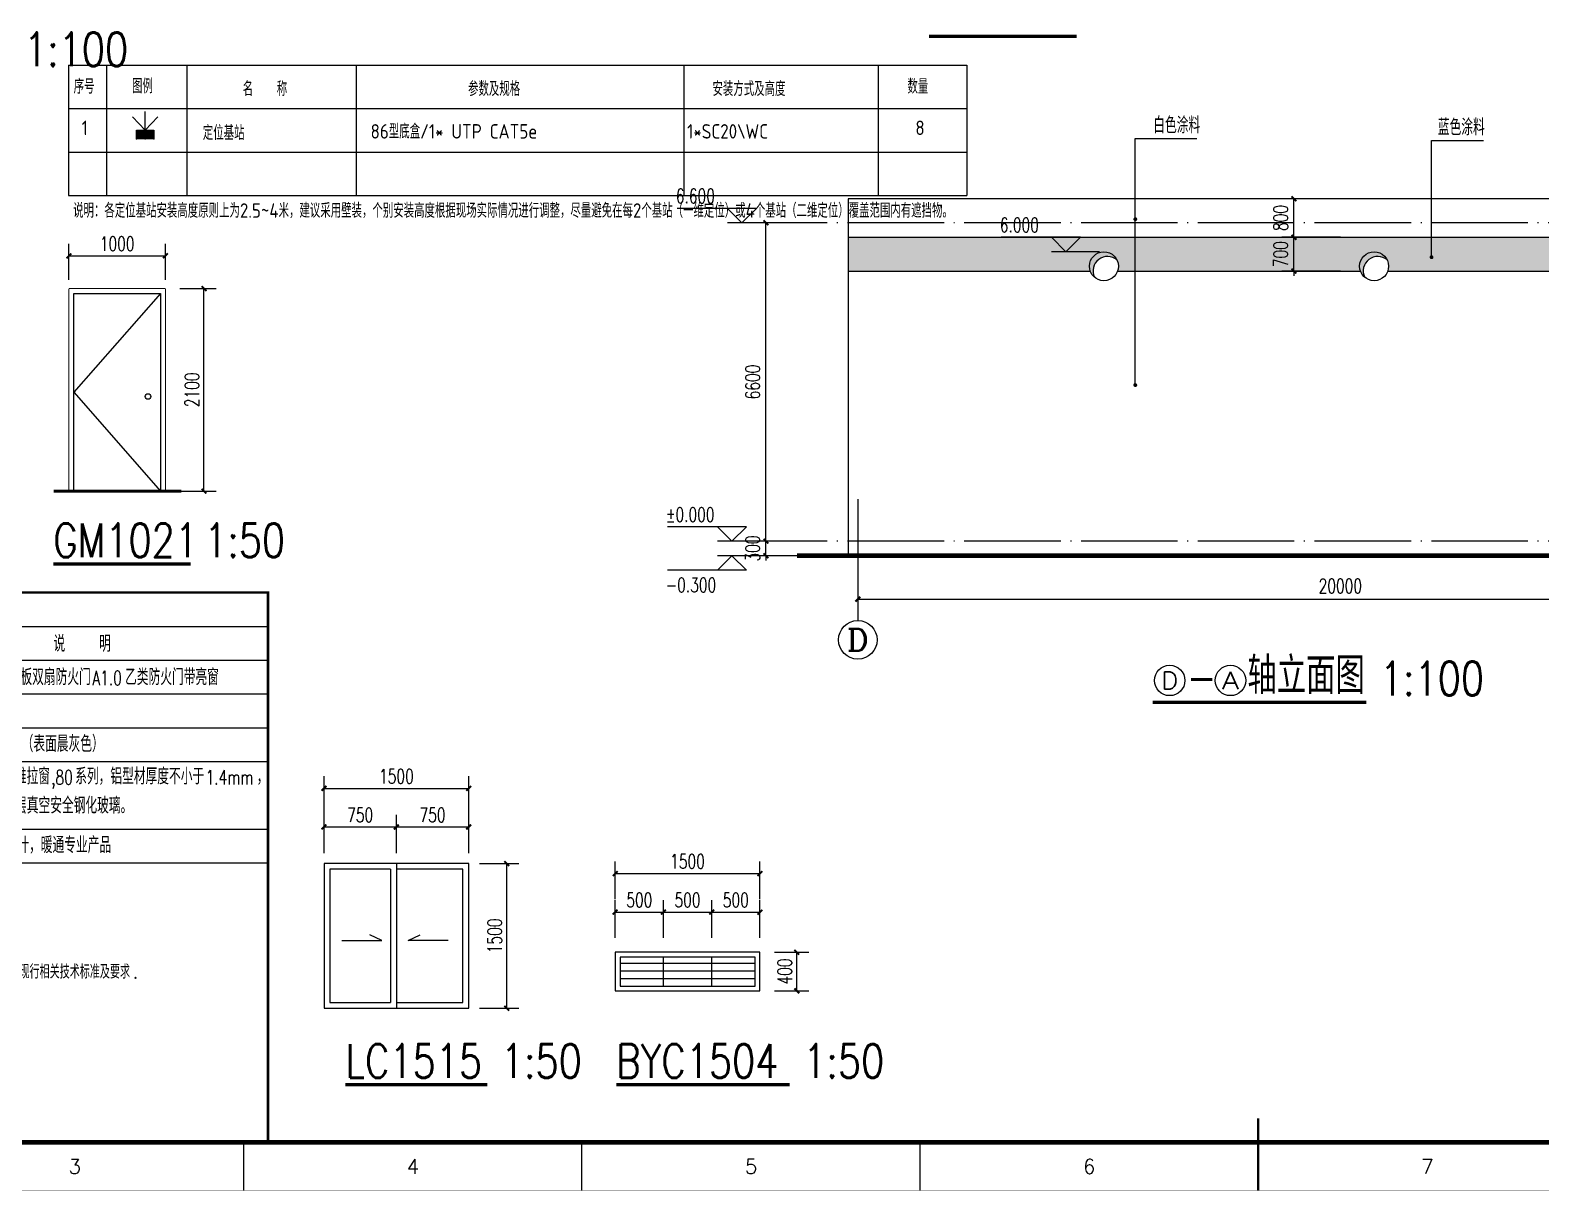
# Model space of a CAD drawing. Header units: millimetres. Extents: x 198973 to 319987, y 50799 to 202761.
# Drawn here: x 215596 to 246903, y 50799 to 74875 of the extents above; entities that cross this region are included whole.
import ezdxf
from ezdxf.enums import TextEntityAlignment as Align

# ---------------------------------------------------------------- set-up
doc = ezdxf.new("R2010")
doc.units = ezdxf.units.MM
doc.header["$LTSCALE"] = 1000
for name, pattern in [('CENTER', [2, 1.25, -0.25, 0.25, -0.25]), ('DASH', [0.35, 0.25, -0.1]), ('DOTE', [2.42, 2, -0.2, 0.02, -0.2])]:
    doc.linetypes.add(name, pattern=pattern)
doc.layers.get('0').update_dxf_attribs({"color": 8})
doc.layers.get('DEFPOINTS').update_dxf_attribs({"color": 8})
for name, color, linetype in [('-人员定位', 6, 'Continuous'), ('-人员定位标注', 4, 'Continuous'), ('3T_WOOD', 8, 'Continuous'), ('AXIS', 8, 'Continuous'), ('AXIS_TEXT', 8, 'Continuous'), ('BN2', 8, 'DASH'), ('DIM_ELEV', 8, 'Continuous'), ('DIM_LEAD', 8, 'Continuous'), ('DIM_SYMB', 8, 'Continuous'), ('DOTE', 8, 'CENTER'), ('E_WINDOW', 8, 'Continuous'), ('PUB_DIM', 8, 'Continuous'), ('PUB_HATCH', 8, 'Continuous'), ('PUB_TAB', 8, 'Continuous'), ('PUB_TEXT', 8, 'Continuous'), ('STAIR', 8, 'Continuous'), ('TEXT', 8, 'Continuous'), ('WALL', 8, 'Continuous'), ('WINDOW', 8, 'Continuous'), ('填充', 8, 'Continuous'), ('门窗', 8, 'Continuous')]:
    doc.layers.add(name, color=color, linetype=linetype)
doc.layers.get('BN2').off()
doc.styles.add('-GBCBIGGBENOR', font='gbenor.shx', dxfattribs={"width": 0.7, "bigfont": 'gbcbig.shx'})
doc.styles.add('_HZTXT', font='txt.shx', dxfattribs={"width": 0.8, "bigfont": 'HZTXT.shx'})
doc.styles.add('_TCH_AXIS', font='COMPLEX', dxfattribs={"bigfont": 'GBCBIG'})
doc.styles.add('_TCH_DIM', font='SIMPLEX', dxfattribs={"bigfont": 'GBCBIG'})
doc.styles.add('_TCH_DIM_T3', font='SIMPLEX', dxfattribs={"width": 0.705882, "bigfont": 'GBCBIG'})
doc.styles.add('_TCH_WDTABLE', font='SIMPLEX', dxfattribs={"bigfont": 'GBCBIG'})
doc.styles.add('gedi', font='geditxt.shx', dxfattribs={"width": 0.8, "bigfont": 'hz.shx'})
doc.styles.get("Standard").update_dxf_attribs({"font": 'txt', "bigfont": 'gbcbig.shx'})
doc.dimstyles.new('_TCH_ARCH&&100', dxfattribs={"dimtxt": 297.5, "dimasz": 100, "dimexe": 250, "dimexo": 300, "dimgap": 126.25, "dimtad": 1, "dimdec": 0, "dimzin": 0, "dimdsep": 46, "dimtxsty": '_TCH_DIM_T3', "dimblk": 'ARCHTICK', "dimcen": 0.09, "dimclrt": 7, "dimazin": 2, "dimtfac": 1, "dimtdec": 0, "dimtix": 1, "dimtmove": 2, "dimatfit": 3, "dimfxl": 0, "dimtolj": 1, "dimtzin": 0, "dimarcsym": 0})
doc.dimstyles.new('_TCH_ARCH&&50', dxfattribs={"dimtxt": 148.75, "dimasz": 50, "dimexe": 125, "dimexo": 150, "dimgap": 50, "dimtad": 1, "dimdec": 0, "dimzin": 0, "dimdsep": 46, "dimtxsty": '_TCH_DIM_T3', "dimblk": 'ARCHTICK', "dimcen": 0.09, "dimclrt": 7, "dimazin": 2, "dimtfac": 1, "dimtdec": 0, "dimtix": 1, "dimtmove": 2, "dimatfit": 3, "dimfxl": 0, "dimtolj": 1, "dimtzin": 0, "dimarcsym": 0})

# ---------------------------------------------------------------- blocks, each defined once
blk = doc.blocks.new('GEDI_WK_A1')
at = {"color": 3}
for p, q in [((210.25, 0), (210.25, 10)), ((280.33, 0), (280.33, 10)), ((350.42, 0), (350.42, 10)), ((420.5, 0), (420.5, 10))]:
    blk.add_line(p, q, dxfattribs=at)
for points, const_width in [([(0, 0), (841, 0), (841, 594), (0, 594)], 0.1), ([(25, 10), (831, 10), (831, 584), (25, 584)], 1)]:
    blk.add_lwpolyline(points, close=True, dxfattribs=dict(at, const_width=const_width))
at = {"color": 3, "const_width": 0.5}
blk.add_lwpolyline([(420.5, 0), (420.5, 15)], dxfattribs=at)
at = {"color": 3}
for s, p in [('3', (175.21, 5)), ('4', (245.29, 5)), ('5', (315.38, 5)), ('6', (385.46, 5)), ('7', (455.54, 5))]:
    blk.add_text(s, height=3, dxfattribs=at).set_placement(p, align=Align.MIDDLE)
blk = doc.blocks.new('_ArchTick')
at = {"color": 0, "linetype": 'ByBlock', "const_width": 0.4}
blk.add_lwpolyline([(-0.5, -0.5), (0.5, 0.5)], dxfattribs=at)
blk = doc.blocks.new('*D159')
at = {"layer": 'DEFPOINTS', "color": 0, "transparency": 16777216}
for p in [(1159, 2471), (159, 2074), (1159, 2074)]:
    blk.add_point(p, dxfattribs=at)
at = {"layer": 'PUB_DIM', "color": 0, "lineweight": -2, "transparency": 16777216}
for p, q in [((159, 2224), (159, 2596)), ((1159, 2224), (1159, 2596)), ((159, 2471), (1159, 2471))]:
    blk.add_line(p, q, dxfattribs=at)
at = {"layer": 'PUB_DIM', "color": 0, "lineweight": -2, "transparency": 16777216, "xscale": 50, "yscale": 50, "zscale": 50, "rotation": 180}
blk.add_blockref('_ArchTick', (159, 2471), dxfattribs=at)
at = {"layer": 'PUB_DIM', "color": 0, "lineweight": -2, "transparency": 16777216, "xscale": 50, "yscale": 50, "zscale": 50}
blk.add_blockref('_ArchTick', (1159, 2471), dxfattribs=at)
at = {"layer": 'PUB_DIM', "color": 7, "transparency": 16777216, "insert": (659, 2596), "char_height": 148.8, "attachment_point": 5, "style": '_TCH_DIM_T3'}
blk.add_mtext('\\A1;1000', dxfattribs=at)
blk = doc.blocks.new('*D160')
at = {"layer": 'DEFPOINTS', "color": 0, "transparency": 16777216}
for p in [(1159, 2132), (1559, 2132), (1159, 32)]:
    blk.add_point(p, dxfattribs=at)
at = {"layer": 'PUB_DIM', "color": 0, "lineweight": -2, "transparency": 16777216}
for p, q in [((1309, 2132), (1684, 2132)), ((1559, 32), (1559, 2132)), ((1309, 32), (1684, 32))]:
    blk.add_line(p, q, dxfattribs=at)
at = {"layer": 'PUB_DIM', "color": 0, "lineweight": -2, "transparency": 16777216, "xscale": 50, "yscale": 50, "zscale": 50}
for p, rotation in [((1559, 2132), 90), ((1559, 32), 270)]:
    blk.add_blockref('_ArchTick', p, dxfattribs=dict(at, rotation=rotation))
at = {"layer": 'PUB_DIM', "color": 7, "transparency": 16777216, "insert": (1435, 1082), "char_height": 148.8, "attachment_point": 5, "rotation": 90, "style": '_TCH_DIM_T3'}
blk.add_mtext('\\A1;2100', dxfattribs=at)
blk = doc.blocks.new('*D161')
at = {"layer": 'DEFPOINTS', "color": 0, "transparency": 16777216}
for p in [(1495, 1532), (1925, 1532), (1495, 32)]:
    blk.add_point(p, dxfattribs=at)
at = {"layer": 'PUB_DIM', "color": 0, "lineweight": -2, "transparency": 16777216}
for p, q in [((1645, 1532), (2050, 1532)), ((1925, 32), (1925, 1532)), ((1645, 32), (2050, 32))]:
    blk.add_line(p, q, dxfattribs=at)
at = {"layer": 'PUB_DIM', "color": 0, "lineweight": -2, "transparency": 16777216, "xscale": 50, "yscale": 50, "zscale": 50}
for p, rotation in [((1925, 1532), 90), ((1925, 32), 270)]:
    blk.add_blockref('_ArchTick', p, dxfattribs=dict(at, rotation=rotation))
at = {"layer": 'PUB_DIM', "color": 7, "transparency": 16777216, "insert": (1801, 782), "char_height": 148.8, "attachment_point": 5, "rotation": 90, "style": '_TCH_DIM_T3'}
blk.add_mtext('\\A1;1500', dxfattribs=at)
blk = doc.blocks.new('*D162')
at = {"layer": 'DEFPOINTS', "color": 0, "transparency": 16777216}
for p in [(1532, 1911), (782, 1490), (1532, 1490)]:
    blk.add_point(p, dxfattribs=at)
at = {"layer": 'PUB_DIM', "color": 0, "lineweight": -2, "transparency": 16777216}
for p, q in [((782, 1640), (782, 2036)), ((1532, 1640), (1532, 2036)), ((782, 1911), (1532, 1911))]:
    blk.add_line(p, q, dxfattribs=at)
at = {"layer": 'PUB_DIM', "color": 0, "lineweight": -2, "transparency": 16777216, "xscale": 50, "yscale": 50, "zscale": 50, "rotation": 180}
blk.add_blockref('_ArchTick', (782, 1911), dxfattribs=at)
at = {"layer": 'PUB_DIM', "color": 0, "lineweight": -2, "transparency": 16777216, "xscale": 50, "yscale": 50, "zscale": 50}
blk.add_blockref('_ArchTick', (1532, 1911), dxfattribs=at)
at = {"layer": 'PUB_DIM', "color": 7, "transparency": 16777216, "insert": (1157, 2036), "char_height": 148.8, "attachment_point": 5, "style": '_TCH_DIM_T3'}
blk.add_mtext('\\A1;750', dxfattribs=at)
blk = doc.blocks.new('*D163')
at = {"layer": 'DEFPOINTS', "color": 0, "transparency": 16777216}
for p in [(782, 1911), (32, 1490), (782, 1490)]:
    blk.add_point(p, dxfattribs=at)
at = {"layer": 'PUB_DIM', "color": 0, "lineweight": -2, "transparency": 16777216}
for p, q in [((32, 1640), (32, 2036)), ((782, 1640), (782, 2036)), ((32, 1911), (782, 1911))]:
    blk.add_line(p, q, dxfattribs=at)
at = {"layer": 'PUB_DIM', "color": 0, "lineweight": -2, "transparency": 16777216, "xscale": 50, "yscale": 50, "zscale": 50, "rotation": 180}
blk.add_blockref('_ArchTick', (32, 1911), dxfattribs=at)
at = {"layer": 'PUB_DIM', "color": 0, "lineweight": -2, "transparency": 16777216, "xscale": 50, "yscale": 50, "zscale": 50}
blk.add_blockref('_ArchTick', (782, 1911), dxfattribs=at)
at = {"layer": 'PUB_DIM', "color": 7, "transparency": 16777216, "insert": (407, 2036), "char_height": 148.8, "attachment_point": 5, "style": '_TCH_DIM_T3'}
blk.add_mtext('\\A1;750', dxfattribs=at)
blk = doc.blocks.new('*D164')
at = {"layer": 'DEFPOINTS', "color": 0, "transparency": 16777216}
for p in [(1532, 2311), (32, 1796), (1532, 1796)]:
    blk.add_point(p, dxfattribs=at)
at = {"layer": 'PUB_DIM', "color": 0, "lineweight": -2, "transparency": 16777216}
for p, q in [((32, 1946), (32, 2436)), ((1532, 1946), (1532, 2436)), ((32, 2311), (1532, 2311))]:
    blk.add_line(p, q, dxfattribs=at)
at = {"layer": 'PUB_DIM', "color": 0, "lineweight": -2, "transparency": 16777216, "xscale": 50, "yscale": 50, "zscale": 50, "rotation": 180}
blk.add_blockref('_ArchTick', (32, 2311), dxfattribs=at)
at = {"layer": 'PUB_DIM', "color": 0, "lineweight": -2, "transparency": 16777216, "xscale": 50, "yscale": 50, "zscale": 50}
blk.add_blockref('_ArchTick', (1532, 2311), dxfattribs=at)
at = {"layer": 'PUB_DIM', "color": 7, "transparency": 16777216, "insert": (782, 2436), "char_height": 148.8, "attachment_point": 5, "style": '_TCH_DIM_T3'}
blk.add_mtext('\\A1;1500', dxfattribs=at)
blk = doc.blocks.new('*D165')
at = {"layer": 'DEFPOINTS', "color": 0, "transparency": 16777216}
for p in [(985994, -157078), (984494, -157494), (985994, -157494)]:
    blk.add_point(p, dxfattribs=at)
at = {"layer": 'PUB_DIM', "color": 0, "lineweight": -2, "transparency": 16777216}
for p, q in [((984494, -157344), (984494, -156953)), ((985994, -157344), (985994, -156953)), ((984494, -157078), (985994, -157078))]:
    blk.add_line(p, q, dxfattribs=at)
at = {"layer": 'PUB_DIM', "color": 0, "lineweight": -2, "transparency": 16777216, "xscale": 50, "yscale": 50, "zscale": 50, "rotation": 180}
blk.add_blockref('_ArchTick', (984494, -157078), dxfattribs=at)
at = {"layer": 'PUB_DIM', "color": 0, "lineweight": -2, "transparency": 16777216, "xscale": 50, "yscale": 50, "zscale": 50}
blk.add_blockref('_ArchTick', (985994, -157078), dxfattribs=at)
at = {"layer": 'PUB_DIM', "color": 7, "transparency": 16777216, "insert": (985244, -156953), "char_height": 148.8, "attachment_point": 5, "style": '_TCH_DIM_T3'}
blk.add_mtext('\\A1;1500', dxfattribs=at)
blk = doc.blocks.new('*D166')
at = {"layer": 'DEFPOINTS', "color": 0, "transparency": 16777216}
for p in [(984994, -157478), (984494, -157894), (984994, -157894)]:
    blk.add_point(p, dxfattribs=at)
at = {"layer": 'PUB_DIM', "color": 0, "lineweight": -2, "transparency": 16777216}
for p, q in [((984494, -157744), (984494, -157353)), ((984494, -157478), (984994, -157478)), ((984994, -157744), (984994, -157353))]:
    blk.add_line(p, q, dxfattribs=at)
at = {"layer": 'PUB_DIM', "color": 0, "lineweight": -2, "transparency": 16777216, "xscale": 50, "yscale": 50, "zscale": 50, "rotation": 180}
blk.add_blockref('_ArchTick', (984494, -157478), dxfattribs=at)
at = {"layer": 'PUB_DIM', "color": 0, "lineweight": -2, "transparency": 16777216, "xscale": 50, "yscale": 50, "zscale": 50}
blk.add_blockref('_ArchTick', (984994, -157478), dxfattribs=at)
at = {"layer": 'PUB_DIM', "color": 7, "transparency": 16777216, "insert": (984744, -157353), "char_height": 148.8, "attachment_point": 5, "style": '_TCH_DIM_T3'}
blk.add_mtext('\\A1;500', dxfattribs=at)
blk = doc.blocks.new('*D167')
at = {"layer": 'DEFPOINTS', "color": 0, "transparency": 16777216}
for p in [(985494, -157478), (984994, -157894), (985494, -157894)]:
    blk.add_point(p, dxfattribs=at)
at = {"layer": 'PUB_DIM', "color": 0, "lineweight": -2, "transparency": 16777216}
for p, q in [((984994, -157744), (984994, -157353)), ((984994, -157478), (985494, -157478)), ((985494, -157744), (985494, -157353))]:
    blk.add_line(p, q, dxfattribs=at)
at = {"layer": 'PUB_DIM', "color": 0, "lineweight": -2, "transparency": 16777216, "xscale": 50, "yscale": 50, "zscale": 50, "rotation": 180}
blk.add_blockref('_ArchTick', (984994, -157478), dxfattribs=at)
at = {"layer": 'PUB_DIM', "color": 0, "lineweight": -2, "transparency": 16777216, "xscale": 50, "yscale": 50, "zscale": 50}
blk.add_blockref('_ArchTick', (985494, -157478), dxfattribs=at)
at = {"layer": 'PUB_DIM', "color": 7, "transparency": 16777216, "insert": (985244, -157353), "char_height": 148.8, "attachment_point": 5, "style": '_TCH_DIM_T3'}
blk.add_mtext('\\A1;500', dxfattribs=at)
blk = doc.blocks.new('*D168')
at = {"layer": 'DEFPOINTS', "color": 0, "transparency": 16777216}
for p in [(985994, -157478), (985494, -157894), (985994, -157894)]:
    blk.add_point(p, dxfattribs=at)
at = {"layer": 'PUB_DIM', "color": 0, "lineweight": -2, "transparency": 16777216}
for p, q in [((985494, -157744), (985494, -157353)), ((985494, -157478), (985994, -157478)), ((985994, -157744), (985994, -157353))]:
    blk.add_line(p, q, dxfattribs=at)
at = {"layer": 'PUB_DIM', "color": 0, "lineweight": -2, "transparency": 16777216, "xscale": 50, "yscale": 50, "zscale": 50, "rotation": 180}
blk.add_blockref('_ArchTick', (985494, -157478), dxfattribs=at)
at = {"layer": 'PUB_DIM', "color": 0, "lineweight": -2, "transparency": 16777216, "xscale": 50, "yscale": 50, "zscale": 50}
blk.add_blockref('_ArchTick', (985994, -157478), dxfattribs=at)
at = {"layer": 'PUB_DIM', "color": 7, "transparency": 16777216, "insert": (985744, -157353), "char_height": 148.8, "attachment_point": 5, "style": '_TCH_DIM_T3'}
blk.add_mtext('\\A1;500', dxfattribs=at)
blk = doc.blocks.new('*D169')
at = {"layer": 'DEFPOINTS', "color": 0, "transparency": 16777216}
for p in [(985994, -157894), (986377, -157894), (985994, -158294)]:
    blk.add_point(p, dxfattribs=at)
at = {"layer": 'PUB_DIM', "color": 0, "lineweight": -2, "transparency": 16777216}
for p, q in [((986144, -157894), (986502, -157894)), ((986377, -158294), (986377, -157894)), ((986144, -158294), (986502, -158294))]:
    blk.add_line(p, q, dxfattribs=at)
at = {"layer": 'PUB_DIM', "color": 0, "lineweight": -2, "transparency": 16777216, "xscale": 50, "yscale": 50, "zscale": 50}
for p, rotation in [((986377, -157894), 90), ((986377, -158294), 270)]:
    blk.add_blockref('_ArchTick', p, dxfattribs=dict(at, rotation=rotation))
at = {"layer": 'PUB_DIM', "color": 7, "transparency": 16777216, "insert": (986252, -158094), "char_height": 148.8, "attachment_point": 5, "rotation": 90, "style": '_TCH_DIM_T3'}
blk.add_mtext('\\A1;400', dxfattribs=at)
blk = doc.blocks.new('A$C42401C1E')
at = {"layer": 'PUB_TAB', "color": 7, "const_width": 25}
blk.add_lwpolyline([(13, 13), (9513, 13), (9513, 5697), (13, 5697)], close=True, dxfattribs=at)
at = {"layer": 'PUB_TAB', "color": 7}
for points in [[(13, 5347), (9513, 5347)], [(513, 5347), (513, 13)], [(1513, 5347), (1513, 2897)], [(3013, 5347), (3013, 2897)], [(3513, 5347), (3513, 2897)], [(6157, 5347), (6157, 2897)], [(13, 4997), (9513, 4997)], [(513, 4647), (9513, 4647)], [(513, 4647), (9513, 4647)], [(513, 4647), (9513, 4647)], [(513, 4647), (9513, 4647)], [(513, 4297), (9513, 4297)], [(13, 3947), (9513, 3947)], [(513, 3947), (9513, 3947)], [(513, 3247), (9513, 3247)], [(13, 2897), (9513, 2897)], [(13, 2897), (9513, 2897)], [(513, 2897), (9513, 2897)], [(513, 2897), (9513, 2897)]]:
    blk.add_lwpolyline(points, dxfattribs=at)
for s, height, p in [('1.', 150, (688, 2537)), ('本工程门窗洞口尺寸', 144.7, (988, 2537)), ('数量', 144.7, (2011, 2537)), ('立面分格', 144.7, (2297, 2537)), ('开启方式', 144.7, (2793, 2537)), ('框料型材及玻璃参数', 144.7, (3289, 2537)), ('颜色等有关技术要求详见', 144.68, (4312, 2537)), ('<', 150, (5471, 2537)), ('门窗表及门窗大样', 144.7, (5596, 2537)), ('>.', 150, (6438, 2537)), (',', 150, (1936, 2537)), (',', 150, (2222, 2537)), (',', 150, (2718, 2537)), (',', 150, (3214, 2537)), (',', 150, (4237, 2537)), ('2.', 150, (688, 2327)), ('物理性能指标', 144.7, (1038, 2327)), (':', 150, (1670, 2327)), ('(1)', 150, (988, 2117)), ('本工程基本风压值为', 144.7, (1288, 2117)), ('0.50', 150, (2386, 2117)), ('KN/m', 150, (2986, 2117)), ('2', 75, (3586, 2192)), (';', 150, (3636, 2117)), ('(2)', 150, (988, 1907)), ('外门窗气密性能不低于', 144.7, (1338, 1907)), ('4', 150, (2542, 1907)), ('级', 145, (2842, 1907)), ('水密性能不低于', 144.7, (3022, 1907)), ('3', 150, (3909, 1907)), ('级', 145, (4209, 1907)), ('抗风压性能', 144.7, (4389, 1907)), ('P', 150, (4916, 1907)), ('不低于', 144.7, (5116, 1907)), ('4', 150, (5582, 1907)), ('级', 145, (5882, 1907)), (',', 150, (2947, 1907)), (',', 150, (4314, 1907)), ('3', 75, (5066, 1907)), (';', 150, (5987, 1907)), ('(3)', 150, (988, 1697)), ('本工程所有门窗的选用均应满足抗风压性能', 144.68, (1338, 1697)), ('水密性能', 144.7, (3414, 1697)), ('气密性能', 144.7, (3911, 1697)), ('热工性能', 144.7, (4407, 1697)), ('隔声性能', 144.7, (4903, 1697)), ('采光性能', 144.7, (5399, 1697)), ('保温性能等国家及行业现行相关技术标准及要求', 144.68, (5896, 1697)), ('3.', 150, (688, 1487)), ('外观颜色要求', 144.7, (1038, 1487)), (':', 150, (1670, 1487)), (',', 150, (3339, 1697)), (',', 150, (3836, 1697)), (',', 150, (4332, 1697)), (',', 150, (4828, 1697)), (',', 150, (5324, 1697)), (',', 150, (5821, 1697)), ('.', 150, (8107, 1697)), ('(1)', 150, (988, 1277)), ('本工程门窗材料说明详见门窗表', 144.68, (1288, 1277)), ('防火门均采用专业厂家生产的钢质防火门', 144.68, (2838, 1277)), ('窗为', 144.7, (4809, 1277)), ('断桥铝合金', 144.7, (5169, 1277)), ('窗', 145, (5846, 1277)), (',', 150, (2763, 1277)), (',', 150, (4734, 1277)), ('_', 150, (5019, 1277)), ('_', 150, (5696, 1277)), (';', 150, (5951, 1277)), ('(2)', 150, (988, 1067)), ('除特别说明外', 144.7, (1338, 1067)), ('本工程的外门为', 144.7, (2045, 1067)), ('浅灰原', 144.7, (2932, 1067)), ('色', 145, (3398, 1067)), (';', 150, (3504, 1067)), ('外窗', 144.7, (3579, 1067)), ('(', 150, (3789, 1067)), ('框', 145, (3889, 1067)), (')', 150, (3995, 1067)), ('为', 145, (4095, 1067)), ('白', 145, (4350, 1067)), ('色', 145, (4605, 1067)), (';', 150, (4711, 1067)), ('(3)', 150, (988, 857)), ('除特别说明外', 144.7, (1338, 857)), (',', 150, (1970, 1067)), ('本工程的内门', 144.7, (2045, 857)), ('(', 150, (2677, 857)), ('框', 145, (2777, 857)), ('_', 150, (2782, 1067)), (')', 150, (2882, 857)), ('为', 145, (2982, 857)), ('浅灰原', 144.7, (3238, 857)), ('_', 150, (3248, 1067)), ('色', 145, (3704, 857)), (';', 150, (3809, 857)), ('内窗', 144.7, (3884, 857)), ('(', 150, (4095, 857)), ('框', 145, (4195, 857)), ('_', 150, (4200, 1067)), (')', 150, (4300, 857)), ('为', 145, (4400, 857)), ('_', 150, (4455, 1067)), ('白', 145, (4655, 857)), ('色', 145, (4911, 857)), (';', 150, (5016, 857)), ('(4)', 150, (988, 647)), ('本工程门窗框料及玻璃颜色应全厂统一', 144.68, (1338, 647)), (',', 150, (1970, 857)), ('_', 150, (3088, 857)), ('_', 150, (3554, 857)), ('_', 150, (4505, 857)), ('_', 150, (4761, 857)), ('.', 150, (3129, 647)), ('4.', 150, (688, 437)), ('所有电动百叶窗做法详见暖通专业图纸', 144.68, (1038, 437)), ('5.', 150, (688, 227)), ('所有门窗均满足（', 144.7, (1038, 227)), ('中电四会', 144.7, (2031, 227)), ('2x400MW', 150, (2452, 227)), ('.', 150, (2829, 437)), ('级燃气热电冷联产项目', 144.7, (3502, 227)), ('EPC', 150, (4555, 227)), ('总承包合同书）技术规范书要求', 144.68, (5005, 227)), ('.', 150, (6480, 227))]:
    blk.add_text(s, height=height).set_placement(p)
for s, height, p in [('建筑门窗表', 241.1, (4337, 5397)), ('类型', 168.8, (153, 5084)), ('设计编号', 168.8, (779, 5084)), ('洞口尺寸', 168.8, (1719, 5084)), ('(', 175, (2210, 5084)), ('宽', 169, (2327, 5084)), ('X', 175, (2450, 5084)), ('高', 169, (2625, 5084)), (')', 175, (2748, 5084)), ('数量', 168.8, (3149, 5084)), ('选用图集', 168.8, (4453, 5084)), ('说', 169, (7290, 5084)), ('明', 169, (7763, 5084)), ('设计', 192.9, (120, 2040)), ('说明', 192.9, (138, 1760))]:
    blk.add_text(s, height=height, dxfattribs=at).set_placement(p)
at = {"layer": 'PUB_TAB', "color": 2, "style": '_TCH_WDTABLE', "width": 0.705882}
for s, p in [('FM1524', (769, 4742)), ('GM1021', (758, 4395)), ('GM3030', (759, 4053)), ('LC1515', (763, 3493)), ('BYC1504', (690, 3011))]:
    blk.add_text(s, height=148.8, dxfattribs=at).set_placement(p)
at = {"layer": 'PUB_TAB', "style": '_TCH_WDTABLE', "width": 0.705882}
for s, height, p in [('1500X2400', 148.8, (1898, 4745)), ('1', 149, (3261, 4745)), ('12J609', 148.8, (3934, 4725)), ('(GFM2-1524', 148.8, (4589, 4725)), (')', 149, (5679, 4725)), ('A1.0', 148.8, (7692, 4738)), ('1000X2100', 148.8, (1911, 4397)), ('1', 149, (3261, 4395)), ('04J602-1', 148.8, (4047, 4406)), ('PM203', 148.8, (4932, 4406)), ('3000X3000', 148.8, (1923, 4057)), ('1', 149, (3261, 4045)), ('03J611-4', 148.8, (4055, 4052)), (',80', 148.8, (7265, 3709)), ('1.4mm', 148.8, (8866, 3709)), ('1500X1500', 148.8, (1908, 3493)), ('6', 149, (3269, 3499)), ('1500X400', 148.8, (1948, 3011)), ('4', 149, (3264, 3017))]:
    blk.add_text(s, height=height, dxfattribs=at).set_placement(p)
at = {"layer": 'PUB_TAB', "style": '_TCH_WDTABLE'}
for s, height, p in [('国标', 168.8, (3688, 4725)), ('晨灰色复合钢板双扇防火门', 168.79, (6218, 4738)), ('乙类防火门带亮窗', 168.8, (8032, 4738)), ('门', 169, (195, 4415)), ('参国标', 168.8, (3678, 4406)), ('成品钢门', 168.8, (6231, 4388)), ('参国标', 168.8, (3686, 4052)), ('平开门', 168.8, (4825, 4052)), ('手动成品钢门（表面晨灰色）', 168.79, (6231, 4046)), ('断桥铝合金推拉窗', 168.8, (6282, 3709)), ('系列，铝型材厚度不小于', 168.79, (7515, 3709)), ('，', 169, (9396, 3709)), ('窗', 169, (206, 3503)), ('玻璃采用双层真空安全钢化玻璃。', 168.79, (6284, 3407)), ('通风防雨百叶，暖通专业产品', 168.79, (6308, 2997))]:
    blk.add_text(s, height=height, dxfattribs=at).set_placement(p)
at = {"layer": 'TEXT', "style": '_TCH_DIM'}
blk.add_text('国标', height=168.8, dxfattribs=at).set_placement((3691, 3514))
at = {"layer": 'TEXT', "style": '_TCH_DIM', "width": 0.705882}
for s, height, p in [('02J603-1(110', 148.75, (3937, 3514)), ('1515)', 148.8, (5247, 3514))]:
    blk.add_text(s, height=height, dxfattribs=at).set_placement(p)
blk = doc.blocks.new('*D38')
at = {"layer": 'DEFPOINTS', "color": 0, "transparency": 16777216}
for p in [(241787, 70583), (243049, 70583), (243049, 69883)]:
    blk.add_point(p, dxfattribs=at)
at = {"layer": 'PUB_DIM', "color": 0, "lineweight": -2, "transparency": 16777216}
for p, q in [((242749, 70583), (241537, 70583)), ((241787, 70583), (241787, 70683)), ((241787, 69883), (241787, 70583)), ((242749, 69883), (241537, 69883)), ((241787, 69883), (241787, 69783))]:
    blk.add_line(p, q, dxfattribs=at)
at = {"layer": 'PUB_DIM', "color": 0, "lineweight": -2, "transparency": 16777216, "xscale": 100, "yscale": 100, "zscale": 100}
for p, rotation in [((241787, 70583), 270), ((241787, 69883), 90)]:
    blk.add_blockref('_ArchTick', p, dxfattribs=dict(at, rotation=rotation))
at = {"layer": 'PUB_DIM', "color": 7, "transparency": 16777216, "insert": (241512, 70233), "char_height": 297.5, "attachment_point": 5, "rotation": 90, "style": '_TCH_DIM_T3'}
blk.add_mtext('\\A1;700', dxfattribs=at)
blk = doc.blocks.new('*D39')
at = {"layer": 'DEFPOINTS', "color": 0, "transparency": 16777216}
for p in [(241787, 71383), (243049, 71383), (243049, 70583)]:
    blk.add_point(p, dxfattribs=at)
at = {"layer": 'PUB_DIM', "color": 0, "lineweight": -2, "transparency": 16777216}
for p, q in [((242749, 71383), (241537, 71383)), ((241787, 70583), (241787, 71383)), ((242749, 70583), (241537, 70583))]:
    blk.add_line(p, q, dxfattribs=at)
at = {"layer": 'PUB_DIM', "color": 0, "lineweight": -2, "transparency": 16777216, "xscale": 100, "yscale": 100, "zscale": 100}
for p, rotation in [((241787, 71383), 90), ((241787, 70583), 270)]:
    blk.add_blockref('_ArchTick', p, dxfattribs=dict(at, rotation=rotation))
at = {"layer": 'PUB_DIM', "color": 7, "transparency": 16777216, "insert": (241512, 70983), "char_height": 297.5, "attachment_point": 5, "rotation": 90, "style": '_TCH_DIM_T3'}
blk.add_mtext('\\A1;800', dxfattribs=at)
blk = doc.blocks.new('*D70')
at = {"layer": 'AXIS', "color": 0, "lineweight": -2, "transparency": 16777216}
for p, q in [((232749, 64597), (232749, 62832)), ((252749, 64597), (252749, 62832)), ((232749, 63082), (252749, 63082))]:
    blk.add_line(p, q, dxfattribs=at)
at = {"layer": 'DEFPOINTS', "color": 0, "transparency": 16777216}
for p in [(232749, 64897), (252749, 64897), (252749, 63082)]:
    blk.add_point(p, dxfattribs=at)
at = {"layer": 'AXIS', "color": 0, "lineweight": -2, "transparency": 16777216, "xscale": 100, "yscale": 100, "zscale": 100, "rotation": 180}
blk.add_blockref('_ArchTick', (232749, 63082), dxfattribs=at)
at = {"layer": 'AXIS', "color": 0, "lineweight": -2, "transparency": 16777216, "xscale": 100, "yscale": 100, "zscale": 100}
blk.add_blockref('_ArchTick', (252749, 63082), dxfattribs=at)
at = {"layer": 'AXIS', "color": 7, "transparency": 16777216, "insert": (242749, 63357), "char_height": 297.5, "attachment_point": 5, "style": '_TCH_DIM_T3'}
blk.add_mtext('\\A1;20000', dxfattribs=at)
blk = doc.blocks.new('*D71')
at = {"layer": 'DEFPOINTS', "color": 0, "transparency": 16777216}
for p in [(230844, 64283), (232256, 64283), (232256, 63983)]:
    blk.add_point(p, dxfattribs=at)
at = {"layer": 'PUB_DIM', "color": 0, "lineweight": -2, "transparency": 16777216}
for p, q in [((231956, 64283), (230594, 64283)), ((230844, 64283), (230844, 64383)), ((230844, 63983), (230844, 64283)), ((231956, 63983), (230594, 63983)), ((230844, 63983), (230844, 63883))]:
    blk.add_line(p, q, dxfattribs=at)
at = {"layer": 'PUB_DIM', "color": 0, "lineweight": -2, "transparency": 16777216, "xscale": 100, "yscale": 100, "zscale": 100}
for p, rotation in [((230844, 64283), 270), ((230844, 63983), 90)]:
    blk.add_blockref('_ArchTick', p, dxfattribs=dict(at, rotation=rotation))
at = {"layer": 'PUB_DIM', "color": 7, "transparency": 16777216, "insert": (230569, 64133), "char_height": 297.5, "attachment_point": 5, "rotation": 90, "style": '_TCH_DIM_T3'}
blk.add_mtext('\\A1;300', dxfattribs=at)
blk = doc.blocks.new('*D72')
at = {"layer": 'DEFPOINTS', "color": 0, "transparency": 16777216}
for p in [(230844, 70883), (232256, 70883), (232256, 64283)]:
    blk.add_point(p, dxfattribs=at)
at = {"layer": 'PUB_DIM', "color": 0, "lineweight": -2, "transparency": 16777216}
for p, q in [((231956, 70883), (230594, 70883)), ((230844, 64283), (230844, 70883)), ((231956, 64283), (230594, 64283))]:
    blk.add_line(p, q, dxfattribs=at)
at = {"layer": 'PUB_DIM', "color": 0, "lineweight": -2, "transparency": 16777216, "xscale": 100, "yscale": 100, "zscale": 100}
for p, rotation in [((230844, 70883), 90), ((230844, 64283), 270)]:
    blk.add_blockref('_ArchTick', p, dxfattribs=dict(at, rotation=rotation))
at = {"layer": 'PUB_DIM', "color": 7, "transparency": 16777216, "insert": (230569, 67583), "char_height": 297.5, "attachment_point": 5, "rotation": 90, "style": '_TCH_DIM_T3'}
blk.add_mtext('\\A1;6600', dxfattribs=at)
blk = doc.blocks.new('定位基站')
at = {"layer": '-人员定位', "ltscale": 0.01}
h = blk.add_hatch(color=256, dxfattribs=at)
h.dxf.hatch_style = 1
h.paths.add_polyline_path([(406524, 477798), (406524, 477617), (406162, 477617), (406162, 477798)])
at = {"layer": '-人员定位', "color": 6}
for p, q in [((406343, 477798), (406082, 478077)), ((406343, 477798), (406343, 478186)), ((406343, 477798), (406604, 478077)), ((406162, 477798), (406524, 477798)), ((406162, 477617), (406162, 477798)), ((406343, 477995), (406343, 477995)), ((406524, 477798), (406524, 477617)), ((406524, 477617), (406162, 477617))]:
    blk.add_line(p, q, dxfattribs=at)
for p in [(406343, 477798), (406162, 477617), (406343, 477617), (406524, 477617)]:
    blk.add_point(p, dxfattribs=at)
blk = doc.blocks.new('A$C64B35475')
at = {"const_width": 30}
blk.add_lwpolyline([(0, 32.1), (1322.8, 32.1)], dxfattribs=at)
at = {"layer": 'E_WINDOW'}
for p, q in [((209.1, 2082.1), (1109.1, 2082.1)), ((209.1, 32.1), (209.1, 2082.1)), ((1109.1, 2082.1), (1109.1, 32.1))]:
    blk.add_line(p, q, dxfattribs=at)
at = {"layer": 'E_WINDOW', "const_width": 10}
for points in [[(159.1, 2132.1), (1159.1, 2132.1)], [(159.1, 32.1), (159.1, 2132.1)], [(1159.1, 2132.1), (1159.1, 32.1)]]:
    blk.add_lwpolyline(points, dxfattribs=at)
at = {"layer": 'E_WINDOW'}
blk.add_circle((979.4, 1013.6), 28.4, dxfattribs=at)
at = {"layer": 'WALL', "color": 8}
for p, q in [((1109.1, 2082.1), (209.1, 1057.1)), ((209.1, 1057.1), (1109.1, 32.1))]:
    blk.add_line(p, q, dxfattribs=at)
at = {"layer": 'PUB_DIM'}
for p1, p2, distance, text, picture, middle in [((159.1, 2073.6), (1159.1, 2073.6), 397.7, '1000', '*D159', (659.1, 2595.7)), ((1159.1, 32.1), (1159.1, 2132.1), -399.9, '2100', '*D160', (1434.6, 1082.1))]:
    dim = blk.add_aligned_dim(p1=p1, p2=p2, distance=distance, text=text, dimstyle='_TCH_ARCH&&50', dxfattribs=at)
    dim.commit()
    dim.dimension.update_dxf_attribs({"geometry": picture, "text_midpoint": middle})
blk = doc.blocks.new('A$C7AC66001')
at = {"layer": 'WALL', "color": 8}
for p, q in [((630.4, 735.3), (505.8, 793.1)), ((903.8, 735.3), (1028.4, 793.1)), ((216.5, 735.3), (630.4, 735.3)), ((1317.7, 735.3), (903.8, 735.3))]:
    blk.add_line(p, q, dxfattribs=at)
at = {"layer": '门窗', "color": 4}
for p, q in [((722.1, 1472.1), (722.1, 92.1)), ((782.1, 1532.1), (782.1, 32.1))]:
    blk.add_line(p, q, dxfattribs=at)
blk.add_lwpolyline([(32.1, 32.1), (1532.1, 32.1), (1532.1, 1532.1), (32.1, 1532.1)], close=True, dxfattribs=at)
for points in [[(722.1, 1472.1), (92.1, 1472.1), (92.1, 92.1), (722.1, 92.1)], [(782.1, 92.1), (1472.1, 92.1), (1472.1, 1472.1), (782.1, 1472.1)]]:
    blk.add_lwpolyline(points, dxfattribs=at)
at = {"layer": 'PUB_DIM'}
for p1, p2, distance, text, picture, middle in [((32.1, 1796), (1532.1, 1796), 515.4, '1500', '*D164', (782.1, 2435.8)), ((32.1, 1490.1), (782.1, 1490.1), 421.3, '750', '*D163', (407.1, 2035.8)), ((782.1, 1490.1), (1532.1, 1490.1), 421.3, '750', '*D162', (1157.1, 2035.8)), ((1494.8, 32.1), (1494.8, 1532.1), -430.4, '1500', '*D161', (1800.8, 782.1))]:
    dim = blk.add_aligned_dim(p1=p1, p2=p2, distance=distance, text=text, dimstyle='_TCH_ARCH&&50', dxfattribs=at)
    dim.commit()
    dim.dimension.update_dxf_attribs({"geometry": picture, "text_midpoint": middle})
blk = doc.blocks.new('ybr')
at = {"layer": 'PUB_HATCH'}
h = blk.add_hatch(dxfattribs=at)
h.set_pattern_fill('ANSI31', color=256, scale=50, angle=135, style=0)
h.set_pattern_definition([(180, (60988, -32079), (-1e-14, -79.375), [])])
h.paths.add_polyline_path([(984544.3, -157944.5), (984544.3, -158244.5), (985944.3, -158244.5), (985944.3, -157944.5)])
for p, q in [((984994.3, -158244.5), (984994.3, -157944.5)), ((985494.3, -158244.5), (985494.3, -157944.5))]:
    blk.add_line(p, q, dxfattribs=at)
at = {"layer": 'WINDOW'}
for points in [[(984494.3, -158294.5), (985994.3, -158294.5), (985994.3, -157894.5), (984494.3, -157894.5)], [(984544.3, -158244.5), (985944.3, -158244.5), (985944.3, -157944.5), (984544.3, -157944.5)]]:
    blk.add_lwpolyline(points, close=True, dxfattribs=at)
at = {"layer": 'PUB_DIM'}
for p1, p2, distance, text, picture, middle in [((984494.3, -157494.5), (985994.3, -157494.5), 416.7, '1500', '*D165', (985244.3, -156953.4)), ((984494.3, -157894.5), (984994.3, -157894.5), 416.7, '500', '*D166', (984744.3, -157353.4)), ((984994.3, -157894.5), (985494.3, -157894.5), 416.7, '500', '*D167', (985244.3, -157353.4)), ((985494.3, -157894.5), (985994.3, -157894.5), 416.7, '500', '*D168', (985744.3, -157353.4)), ((985994.3, -158294.5), (985994.3, -157894.5), -382.4, '400', '*D169', (986252.3, -158094.5))]:
    dim = blk.add_aligned_dim(p1=p1, p2=p2, distance=distance, text=text, dimstyle='_TCH_ARCH&&50', dxfattribs=at)
    dim.commit()
    dim.dimension.update_dxf_attribs({"geometry": picture, "text_midpoint": middle})

msp = doc.modelspace()

# ---------------------------------------------------------------- hatches: boundary and pattern name
at = {"layer": 'STAIR'}
for points in [[(237548.8, 69982.6, 0.2178793), (237652.7, 69755.6, -0.8135144), (238119.2, 70112.6, 0.797709)], [(243148.8, 69982.6, 0.2178793), (243252.7, 69755.6, -0.8135144), (243719.2, 70112.6, 0.797709)]]:
    msp.add_hatch(color=256, dxfattribs=at).paths.add_polyline_path(points)
at = {"layer": '填充'}
h = msp.add_hatch(dxfattribs=at)
h.set_pattern_fill('松散材料', color=256, scale=30, style=0)
h.set_pattern_definition([(0, (21724.58, 2752.81), (28.125, 56.25), [0, -56.25])])
edge = h.paths.add_edge_path()
edge.add_arc((250548.8, 70057.6), 225, 308.94244, 591.05756)
edge.add_line((250407.4, 69882.6), (248331.7, 69882.6))
edge.add_arc((248048.8, 69982.6), 300, 340.52878, 559.47122)
edge.add_line((247766, 69882.6), (243731.7, 69882.6))
edge.add_arc((243448.8, 69982.6), 300, 340.52878, 559.47122)
edge.add_line((243166, 69882.6), (238131.7, 69882.6))
edge.add_arc((237848.8, 69982.6), 300, 340.52878, 559.47122)
edge.add_line((237566, 69882.6), (232548.8, 69882.6))
edge.add_line((232548.8, 69882.6), (232548.8, 70582.6))
edge.add_line((232548.8, 70582.6), (252948.8, 70582.6))
edge.add_line((252948.8, 70582.6), (252948.8, 69882.6))
edge.add_line((252948.8, 69882.6), (250690.2, 69882.6))

# ---------------------------------------------------------------- linework, layer by layer
at = {"layer": '-人员定位标注'}
for p, q in [((216390, 74150.1), (216390, 71450.1)), ((216390, 74150.1), (235010.6, 74150.1)), ((217174.8, 74150.1), (217174.8, 71450.1)), ((218843.2, 74150.1), (218843.2, 71450.1)), ((222347.9, 74150.1), (222347.9, 71450.1)), ((229144.2, 74150.1), (229144.2, 71450.1)), ((233172.5, 74150.1), (233172.5, 71450.1)), ((235010.6, 74150.1), (235010.6, 71450.1)), ((216390, 73250.1), (235010.6, 73250.1)), ((216390, 72350.1), (235010.6, 72350.1)), ((216390, 71450.1), (235010.6, 71450.1))]:
    msp.add_line(p, q, dxfattribs=at)
at = {"layer": '3T_WOOD'}
for p, q in [((232548.8, 70582.6), (252948.8, 70582.6)), ((232548.8, 69882.6), (237566, 69882.6)), ((238131.7, 69882.6), (243166, 69882.6)), ((243731.7, 69882.6), (247766, 69882.6))]:
    msp.add_line(p, q, dxfattribs=at)
at = {"layer": 'AXIS'}
msp.add_line((232748.8, 65153.9), (232748.8, 62638.8), dxfattribs=at)
msp.add_circle((232748.8, 62238.8), 400, dxfattribs=at)
at = {"layer": 'DIM_ELEV'}
for p, q in [((230645.4, 71182.6), (229007.4, 71182.6)), ((230345.4, 70882.6), (230045.4, 71182.6)), ((230345.4, 70882.6), (230645.4, 71182.6)), ((231045.4, 70882.6), (230045.4, 70882.6)), ((237360.4, 70582.6), (235722.4, 70582.6)), ((237060.4, 70282.6), (236760.4, 70582.6)), ((237060.4, 70282.6), (237360.4, 70582.6)), ((237760.4, 70282.6), (236760.4, 70282.6)), ((230438.5, 64582.6), (228800.6, 64582.6)), ((230138.5, 64282.6), (229838.5, 64582.6)), ((230138.5, 64282.6), (230438.5, 64582.6)), ((230838.5, 64282.6), (229838.5, 64282.6)), ((230138.5, 63982.6), (229838.5, 63682.6)), ((230838.5, 63982.6), (229838.5, 63982.6)), ((230138.5, 63982.6), (230438.5, 63682.6)), ((230438.5, 63682.6), (228800.6, 63682.6))]:
    msp.add_line(p, q, dxfattribs=at)
at = {"layer": 'DIM_LEAD'}
for p, q in [((238499.6, 67520.1), (238499.6, 72632.8)), ((238499.6, 70958.3), (238499.6, 72632.8)), ((238499.6, 72632.8), (239773, 72632.8)), ((244639.1, 70170.2), (244639.1, 72592.1)), ((244639.1, 72592.1), (245715.6, 72592.1))]:
    msp.add_line(p, q, dxfattribs=at)
at = {"layer": 'DIM_LEAD', "const_width": 40}
for points in [[(238499.6, 70938.3, 1), (238499.6, 70978.3, 1)], [(244639.1, 70150.2, 1), (244639.1, 70190.2, 1)], [(238499.6, 67500.1, 1), (238499.6, 67540.1, 1)]]:
    msp.add_lwpolyline(points, format="xyb", close=True, dxfattribs=at)
at = {"layer": 'DIM_SYMB', "const_width": 70}
for points in [[(234226.5, 74750.7), (237282.1, 74750.7)], [(216072.4, 63811.5), (218919.1, 63811.5)], [(238862.2, 60942.1), (243287.4, 60942.1)], [(222128.2, 53018.8), (225068.2, 53018.8)], [(227742.5, 53018.8), (231335.8, 53018.8)]]:
    msp.add_lwpolyline(points, dxfattribs=at)
at = {"layer": 'DOTE', "linetype": 'DOTE'}
for p, q in [((253895.4, 70882.6), (231045.4, 70882.6)), ((253895.4, 64282.6), (231045.4, 64282.6))]:
    msp.add_line(p, q, dxfattribs=at)
at = {"layer": 'PUB_TEXT'}
for centre in [(239212.2, 61397.1), (240472.2, 61397.1)]:
    msp.add_circle(centre, 315, dxfattribs=at)
at = {"layer": 'STAIR'}
for centre in [(237848.8, 69982.6), (243448.8, 69982.6)]:
    msp.add_circle(centre, 300, dxfattribs=at)
for centre in [(237923, 69885.6), (243523, 69885.6)]:
    msp.add_arc(centre, 300, 49.16589, 205.68129, dxfattribs=at)
at = {"layer": 'WALL'}
for p, q in [((252948.8, 71382.6), (232548.8, 71382.6)), ((232548.8, 71382.6), (232548.8, 63982.6))]:
    msp.add_line(p, q, dxfattribs=at)
at = {"layer": 'WALL', "const_width": 100}
msp.add_lwpolyline([(254534.2, 63982.6), (231485.3, 63982.6)], dxfattribs=at)

# ---------------------------------------------------------------- block references
at = {"layer": '-人员定位'}
msp.add_blockref('定位基站', (-188365.2, -404995.4), dxfattribs=at)
at = {"xscale": 100, "yscale": 100, "zscale": 100}
msp.add_blockref('GEDI_WK_A1', (198997.9, 50823.6), dxfattribs=at)
at = {"layer": 'BN2', "xscale": 2, "yscale": 2, "zscale": 2}
msp.add_blockref('ybr', (-1741268.5, 371551.4), dxfattribs=at)
at = {"layer": 'PUB_HATCH', "xscale": 2, "yscale": 2, "zscale": 2}
for name, p in [('A$C64B35475', (216078.9, 65255.9)), ('A$C42401C1E', (201497.9, 51823.6)), ('A$C7AC66001', (221620.7, 54539.1))]:
    msp.add_blockref(name, p, dxfattribs=at)

# ---------------------------------------------------------------- texts
at = {"layer": '-人员定位标注', "style": '-GBCBIGGBENOR'}
for s, p in [('序号', (216496.7, 73559.6)), ('图例', (217705.7, 73565.8)), ('数量', (233776.6, 73559.6)), ('名   称', (220001.1, 73510.1)), ('参数及规格', (224670.4, 73510.1)), ('安装方式及高度', (229736.4, 73510.1)), ('1', (216661.5, 72701.5)), ('86型底盒/1* UTP CAT5e', (222649.7, 72628)), ('8', (233941.3, 72701.5)), ('定位基站', (219172.9, 72598.5)), ('1*SC20\\WC', (229210.2, 72628.3)), ('说明：各定位基站安装高度原则上为2.5~4米，建议采用壁装，个别安装高度根据现场实际情况进行调整，尽量避免在每2个基站（一维定位）或4个基站（二维定位）覆盖范围内有遮挡物。', (216485.4, 70986.8))]:
    msp.add_text(s, height=300, dxfattribs=at).set_placement(p)
at = {"layer": 'AXIS_TEXT', "style": '_TCH_AXIS', "width": 1.235294}
msp.add_text('D', height=452.5, dxfattribs=at).set_placement((232522.5, 62012.6), (232975.1, 62012.6), align=Align.FIT)
at = {"layer": 'PUB_TEXT'}
for s, height, style, width, p in [('1:100', 700, 'gedi', 0.8, (215465.7, 74128.8)), ('6.600', 297.5, '_TCH_DIM', 0.705882, (228977.4, 71287.6)), ('6.000', 297.5, '_TCH_DIM', 0.705882, (235692.4, 70687.6)), ('%%P0.000', 297.5, '_TCH_DIM', 0.705882, (228770.6, 64687.6)), ('GM1021', 700, '_HZTXT', 0.8, (216072.4, 63951.5)), ('1:50', 700, 'gedi', 0.8, (219199.1, 63951.5)), ('-0.300', 297.5, '_TCH_DIM', 0.705882, (228770.6, 63227.6)), ('轴立面图', 760.87, '_HZTXT', 0.8, (240822.2, 61117.1)), ('1:100', 700, 'gedi', 0.8, (243567.4, 61086.7)), ('-', 700, '_HZTXT', 0.8, (239562.2, 61117.1)), ('LC1515', 700, '_HZTXT', 0.8, (222128.2, 53158.8)), ('1:50', 700, 'gedi', 0.8, (225348.2, 53158.8)), ('BYC1504', 700, '_HZTXT', 0.8, (227742.5, 53158.8)), ('1:50', 700, 'gedi', 0.8, (231615.8, 53158.8))]:
    msp.add_text(s, height=height, dxfattribs=dict(at, style=style, width=width)).set_placement(p)
at = {"layer": 'PUB_TEXT', "style": '_TCH_DIM'}
for s, p in [('白色涂料', (238871.9, 72737.8)), ('蓝色涂料', (244769.9, 72697.1))]:
    msp.add_text(s, height=337.59, dxfattribs=at).set_placement(p)
at = {"layer": 'PUB_TEXT', "style": '_HZTXT', "width": 1.875}
for s, p, p2 in [('D', (239034, 61219), (239390.4, 61219)), ('A', (240294, 61219), (240650.4, 61219))]:
    msp.add_text(s, height=356.4, dxfattribs=at).set_placement(p, p2, align=Align.FIT)

# ---------------------------------------------------------------- dimensions: what is measured, and where the dimension line sits
at = {"layer": 'AXIS'}
dim = msp.add_aligned_dim(p1=(232748.8, 64896.6), p2=(252748.8, 64896.6), distance=-1815, text='20000', dimstyle='_TCH_ARCH&&100', dxfattribs=at)
dim.commit()
dim.dimension.update_dxf_attribs({"geometry": '*D70', "text_midpoint": (242748.8, 63356.5)})
at = {"layer": 'PUB_DIM'}
for p1, p2, distance, text, picture, middle in [((243048.8, 70582.6), (243048.8, 71382.6), 1262.2, '800', '*D39', (241511.6, 70982.6)), ((232255.6, 64282.6), (232255.6, 70882.6), 1411.8, '6600', '*D72', (230568.8, 67582.6)), ((243048.8, 69882.6), (243048.8, 70582.6), 1262.2, '700', '*D38', (241511.6, 70232.6)), ((232255.6, 63982.6), (232255.6, 64282.6), 1411.8, '300', '*D71', (230568.8, 64132.6))]:
    dim = msp.add_aligned_dim(p1=p1, p2=p2, distance=distance, text=text, dimstyle='_TCH_ARCH&&100', dxfattribs=at)
    dim.commit()
    dim.dimension.update_dxf_attribs({"geometry": picture, "text_midpoint": middle})

doc.saveas('drawing.dxf')
